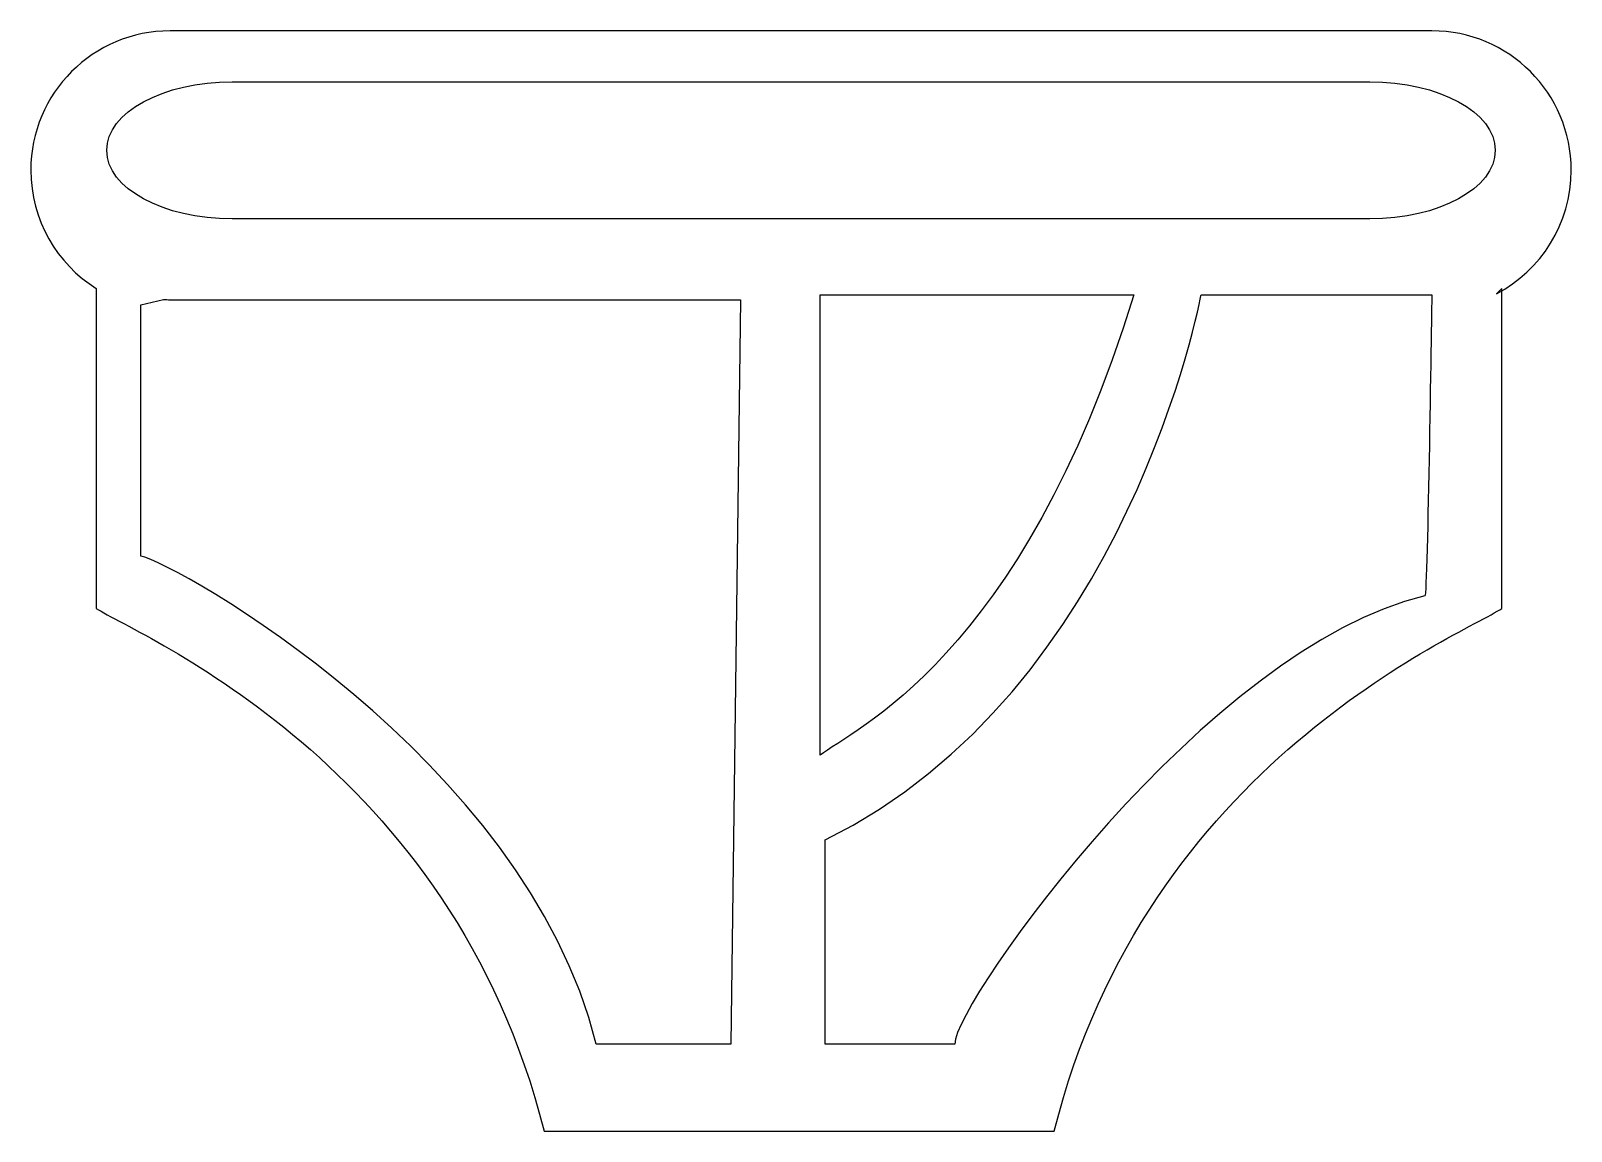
# Model space of a CAD drawing. Header units: centimetres. Extents: x -7.6 to 7.6, y -5.4 to 5.4.
import ezdxf

# ---------------------------------------------------------------- set-up
doc = ezdxf.new("R2010")
doc.units = ezdxf.units.CM
doc.header["$MEASUREMENT"] = 0
doc.layers.add('Camada 1', color=7, linetype='Continuous')

msp = doc.modelspace()

# ---------------------------------------------------------------- linework, layer by layer
at = {"layer": 'Camada 1'}
for points, knots in [([(6.9042, 2.88024), (6.9042, 2.88024), (6.9042, -0.26952), (6.9042, -0.26952), (6.9042, -0.26952), (6.48912, -0.53921), (3.40077, -1.78926), (2.49383, -5.41694), (2.49383, -5.41694), (2.49383, -5.41694), (0.18992, -5.41693), (0.18992, -5.41693), (0.18992, -5.41693), (0.18992, -5.41693), (-0.22672, -5.41693), (-0.22672, -5.41693), (-0.22672, -5.41693), (-0.22672, -5.41693), (-2.53071, -5.41693), (-2.53071, -5.41693), (-2.53071, -5.41693), (-3.4376, -1.78926), (-6.52605, -0.53921), (-6.94103, -0.26949), (-6.94103, -0.26949), (-6.94103, -0.26949), (-6.94103, 2.88024), (-6.94103, 2.88024), (-6.94103, 2.88024), (-7.32843, 3.12289), (-7.58608, 3.55355), (-7.58608, 4.04435), (-7.58608, 4.04435), (-7.58608, 4.04435), (-7.58608, 4.04435), (-7.58608, 4.04435), (-7.58608, 4.04435), (-7.58608, 4.80236), (-6.97153, 5.41691), (-6.21345, 5.41691), (-6.21345, 5.41691), (-6.21345, 5.41691), (6.21353, 5.41691), (6.21353, 5.41691), (6.21353, 5.41691), (6.97153, 5.41691), (7.58608, 4.80236), (7.58608, 4.04436), (7.58608, 4.04436), (7.58608, 4.04436), (7.58608, 4.04436), (7.58608, 4.04436), (7.58608, 4.04436), (7.58608, 3.51649), (7.28821, 3.05828), (6.85131, 2.82855), (6.85131, 2.82855), (6.85131, 2.82855), (6.9042, 2.88024), (6.9042, 2.88024)], [0, 0, 0, 0, 0.0625, 0.0625, 0.0625, 0.0625, 0.125, 0.125, 0.125, 0.125, 0.1875, 0.1875, 0.1875, 0.1875, 0.25, 0.25, 0.25, 0.25, 0.3125, 0.3125, 0.3125, 0.3125, 0.375, 0.375, 0.375, 0.375, 0.4375, 0.4375, 0.4375, 0.4375, 0.5, 0.5, 0.5, 0.5, 0.5625, 0.5625, 0.5625, 0.5625, 0.625, 0.625, 0.625, 0.625, 0.6875, 0.6875, 0.6875, 0.6875, 0.75, 0.75, 0.75, 0.75, 0.8125, 0.8125, 0.8125, 0.8125, 0.875, 0.875, 0.875, 0.875, 1, 1, 1, 1]), ([(6.83855, 4.24038), (6.83855, 4.61357), (6.28459, 4.91618), (5.60128, 4.91618), (5.60128, 4.91618), (5.60128, 4.91618), (-5.6012, 4.91618), (-5.6012, 4.91618), (-5.6012, 4.91618), (-6.28454, 4.91618), (-6.83855, 4.61358), (-6.83855, 4.24038), (-6.83855, 4.24038), (-6.83855, 4.24038), (-6.83855, 4.24038), (-6.83855, 4.24038), (-6.83855, 4.24038), (-6.83855, 3.86719), (-6.28454, 3.56453), (-5.6012, 3.56453), (-5.6012, 3.56453), (-5.6012, 3.56453), (5.60128, 3.56453), (5.60128, 3.56453), (5.60128, 3.56453), (6.28462, 3.56453), (6.83855, 3.86719), (6.83855, 4.24038), (6.83855, 4.24038), (6.83855, 4.24038), (6.83855, 4.24038), (6.83855, 4.24038)], [0, 0, 0, 0, 0.11111111, 0.11111111, 0.11111111, 0.11111111, 0.22222222, 0.22222222, 0.22222222, 0.22222222, 0.33333333, 0.33333333, 0.33333333, 0.33333333, 0.44444444, 0.44444444, 0.44444444, 0.44444444, 0.55555556, 0.55555556, 0.55555556, 0.55555556, 0.66666667, 0.66666667, 0.66666667, 0.66666667, 0.77777778, 0.77777778, 0.77777778, 0.77777778, 1, 1, 1, 1]), ([(-0.59433, 2.76967), (-0.59433, 2.76967), (-6.21345, 2.76967), (-6.21345, 2.76967), (-6.21345, 2.76967), (-6.23565, 2.76967), (-6.25769, 2.77017), (-6.2796, 2.77126), (-6.2796, 2.77126), (-6.2796, 2.77126), (-6.50151, 2.72062), (-6.50151, 2.72062), (-6.50151, 2.72062), (-6.50151, 2.72062), (-6.50151, 0.24502), (-6.50151, 0.24502), (-6.50151, 0.24502), (-6.17742, 0.18147), (-2.72429, -1.72591), (-2.01603, -4.55907), (-2.01603, -4.55907), (-2.01603, -4.55907), (-0.69257, -4.55907), (-0.69257, -4.55907), (-0.69257, -4.55907), (-0.69257, -4.55907), (-0.59433, 2.76967), (-0.59433, 2.76967)], [0, 0, 0, 0, 0.125, 0.125, 0.125, 0.125, 0.25, 0.25, 0.25, 0.25, 0.375, 0.375, 0.375, 0.375, 0.5, 0.5, 0.5, 0.5, 0.625, 0.625, 0.625, 0.625, 0.75, 0.75, 0.75, 0.75, 1, 1, 1, 1]), ([(3.27813, 2.81878), (3.27813, 2.81878), (0.18989, 2.81878), (0.18989, 2.81878), (0.18989, 2.81878), (0.18989, 2.81878), (0.18989, -1.71573), (0.18989, -1.71573), (0.18989, -1.71573), (0.48416, -1.47073), (2.17511, -0.78424), (3.27813, 2.81878)], [0, 0, 0, 0, 0.25, 0.25, 0.25, 0.25, 0.5, 0.5, 0.5, 0.5, 1, 1, 1, 1]), ([(6.21353, 2.81878), (6.21353, 2.81878), (3.9402, 2.81878), (3.9402, 2.81878), (3.9402, 2.81878), (3.9402, 2.81878), (3.22929, -1.07851), (0.23886, -2.54917), (0.23886, -2.54917), (0.23886, -2.52459), (0.23886, -4.5591), (0.23886, -4.5591), (0.23886, -4.5591), (0.23886, -4.5591), (1.51363, -4.5591), (1.51363, -4.5591), (1.51363, -4.5591), (1.51363, -4.1423), (4.0137, -0.63731), (6.14601, -0.14715), (6.14601, -0.14715), (6.17059, -0.14712), (6.21353, 2.81878), (6.21353, 2.81878)], [0, 0, 0, 0, 0.14285714, 0.14285714, 0.14285714, 0.14285714, 0.28571429, 0.28571429, 0.28571429, 0.28571429, 0.42857143, 0.42857143, 0.42857143, 0.42857143, 0.57142857, 0.57142857, 0.57142857, 0.57142857, 0.71428571, 0.71428571, 0.71428571, 0.71428571, 1, 1, 1, 1])]:
    msp.add_open_spline(points, degree=3, knots=knots, dxfattribs=at)

doc.saveas('drawing.dxf')
